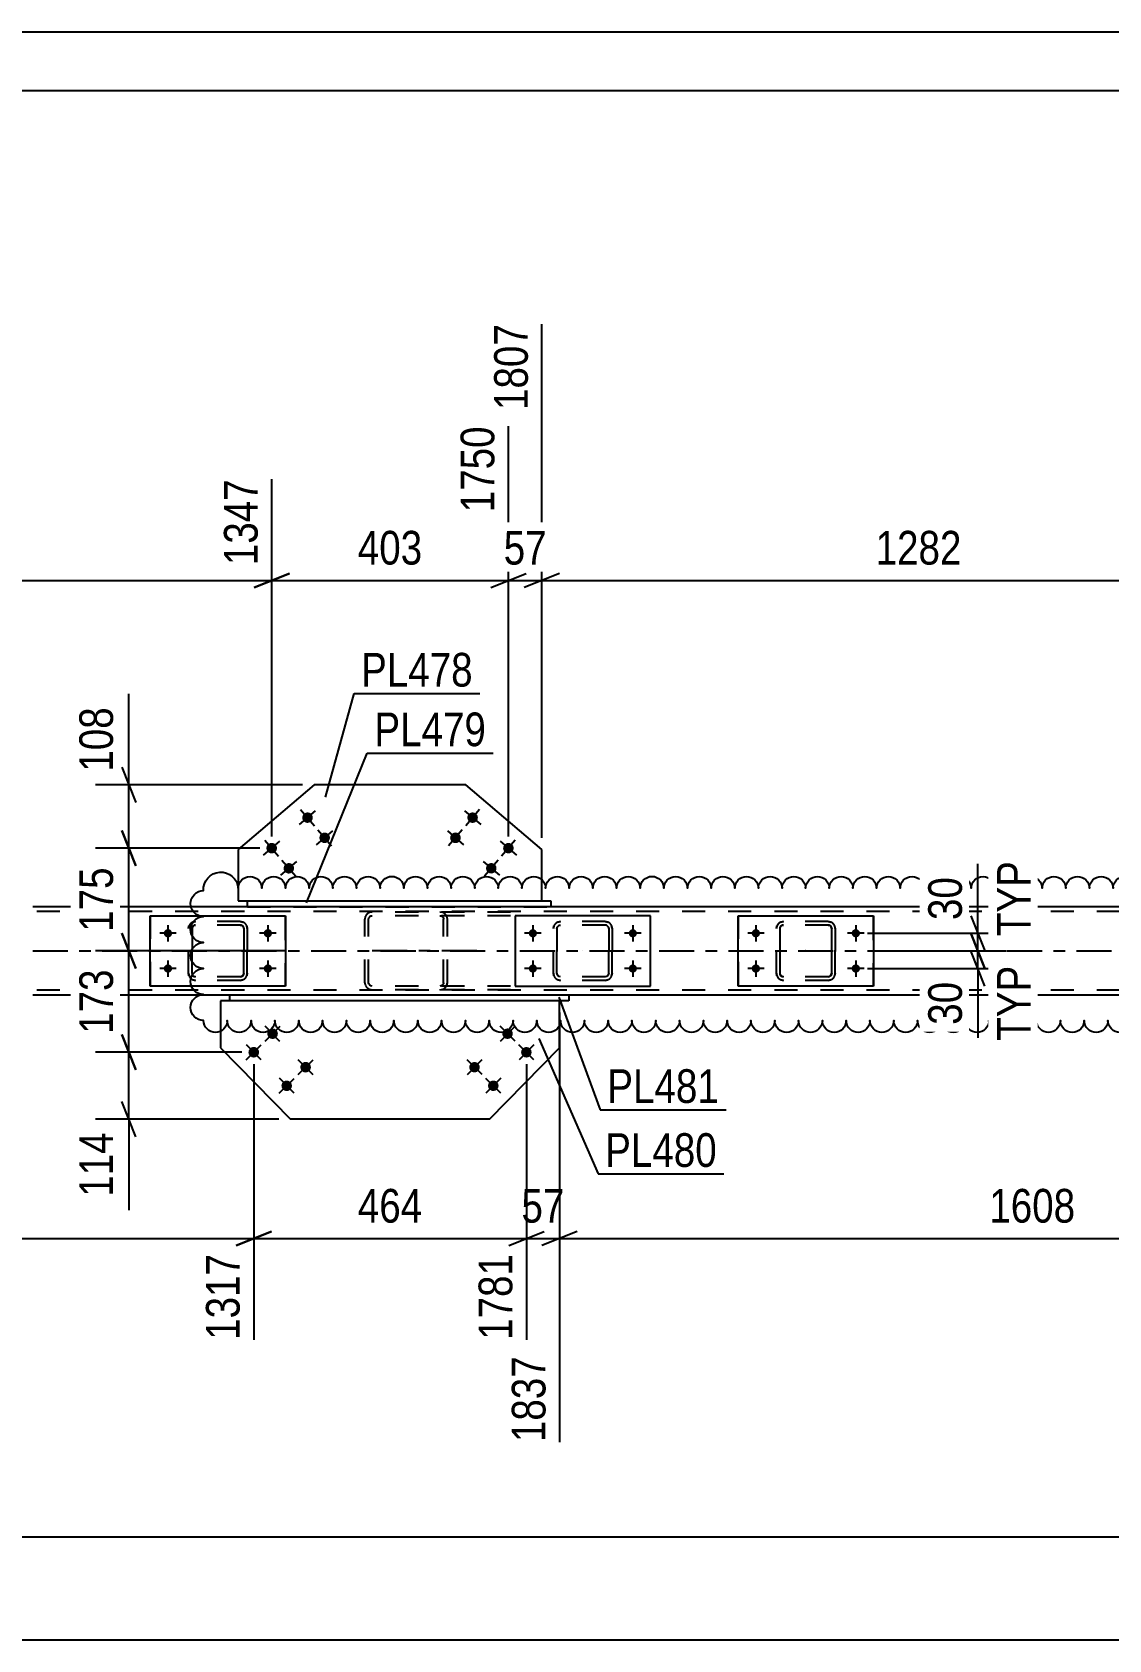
# Model space of a CAD drawing. Header units: millimetres. Extents: x 0 to 1189, y 0 to 841.
# Drawn here: x 150.6 to 242.1, y 704.2 to 841 of the extents above; entities that cross this region are included whole.
import ezdxf

# ---------------------------------------------------------------- set-up
doc = ezdxf.new("R2010")
doc.units = ezdxf.units.MM
doc.linetypes.add('DXK_LINE_DOT2', pattern=[3.9198, 1.9599, -1.9599])
doc.linetypes.add('DXK_LINE_DOT3', pattern=[5.9187, 2.979, -0.9799, 0.9799, -0.9799])
doc.styles.add('Arial Narrow', font='ARIALN.TTF', dxfattribs={"height": 0.2})

# ---------------------------------------------------------------- blocks, each defined once
blk = doc.blocks.new('Unknown-570385304-1115')
at = {"color": 5, "linetype": 'Continuous'}
for p, q in [((1189, 841), (0, 841)), ((1184, 836), (5, 836))]:
    blk.add_line(p, q, dxfattribs=at)
blk = doc.blocks.new('Part-570385304-5383 - 5376')
at = {"color": 2, "linetype": 'Continuous'}
for p, q in [((196.2, 759.09), (167.36, 759.09)), ((167.36, 759.09), (167.36, 758.59)), ((196.2, 759.09), (196.2, 758.59)), ((196.2, 758.59), (167.36, 758.59))]:
    blk.add_line(p, q, dxfattribs=at)
blk = doc.blocks.new('Bolt-570385304-5495 - 5376')
at = {"linetype": 'Continuous'}
for points in [[(193.15, 763.99, -1), (193.15, 764.69, -1)], [(201.65, 763.99, -1), (201.65, 764.69, -1)], [(193.15, 760.99, -1), (193.15, 761.69, -1)], [(201.65, 760.99, -1), (201.65, 761.69, -1)]]:
    blk.add_hatch(color=1, dxfattribs=at).paths.add_polyline_path(points)
at = {"color": 1, "linetype": 'Continuous'}
for p, q in [((193.15, 765.04), (193.15, 763.64)), ((201.65, 765.04), (201.65, 763.64)), ((193.85, 764.34), (192.45, 764.34)), ((202.35, 764.34), (200.95, 764.34)), ((193.15, 762.04), (193.15, 760.64)), ((201.65, 762.04), (201.65, 760.64)), ((193.85, 761.34), (192.45, 761.34)), ((202.35, 761.34), (200.95, 761.34))]:
    blk.add_line(p, q, dxfattribs=at)
blk = doc.blocks.new('Bolt-570385304-5766 - 5376')
at = {"linetype": 'Continuous'}
for points in [[(211.77, 764.34), (211.77, 764.42), (211.8, 764.49), (211.83, 764.55), (211.88, 764.6), (211.94, 764.65), (212.01, 764.68), (212.08, 764.69), (212.15, 764.69), (212.22, 764.68), (212.29, 764.65), (212.35, 764.6), (212.4, 764.55), (212.44, 764.49), (212.46, 764.42), (212.47, 764.34), (212.46, 764.27), (212.44, 764.2), (212.4, 764.14), (212.35, 764.08), (212.29, 764.04), (212.22, 764.01), (212.15, 763.99), (212.08, 763.99), (212.01, 764.01), (211.94, 764.04), (211.88, 764.08), (211.83, 764.14), (211.8, 764.2), (211.77, 764.27)], [(220.27, 764.34), (220.27, 764.42), (220.3, 764.49), (220.33, 764.55), (220.38, 764.6), (220.44, 764.65), (220.51, 764.68), (220.58, 764.69), (220.65, 764.69), (220.72, 764.68), (220.79, 764.65), (220.85, 764.6), (220.9, 764.55), (220.94, 764.49), (220.96, 764.42), (220.97, 764.34), (220.96, 764.27), (220.94, 764.2), (220.9, 764.14), (220.85, 764.08), (220.79, 764.04), (220.72, 764.01), (220.65, 763.99), (220.58, 763.99), (220.51, 764.01), (220.44, 764.04), (220.38, 764.08), (220.33, 764.14), (220.3, 764.2), (220.27, 764.27)], [(211.77, 761.34), (211.77, 761.42), (211.8, 761.49), (211.83, 761.55), (211.88, 761.6), (211.94, 761.65), (212.01, 761.68), (212.08, 761.69), (212.15, 761.69), (212.22, 761.68), (212.29, 761.65), (212.35, 761.6), (212.4, 761.55), (212.44, 761.49), (212.46, 761.42), (212.47, 761.34), (212.46, 761.27), (212.44, 761.2), (212.4, 761.14), (212.35, 761.08), (212.29, 761.04), (212.22, 761.01), (212.15, 760.99), (212.08, 760.99), (212.01, 761.01), (211.94, 761.04), (211.88, 761.08), (211.83, 761.14), (211.8, 761.2), (211.77, 761.27)], [(220.27, 761.34), (220.27, 761.42), (220.3, 761.49), (220.33, 761.55), (220.38, 761.6), (220.44, 761.65), (220.51, 761.68), (220.58, 761.69), (220.65, 761.69), (220.72, 761.68), (220.79, 761.65), (220.85, 761.6), (220.9, 761.55), (220.94, 761.49), (220.96, 761.42), (220.97, 761.34), (220.96, 761.27), (220.94, 761.2), (220.9, 761.14), (220.85, 761.08), (220.79, 761.04), (220.72, 761.01), (220.65, 760.99), (220.58, 760.99), (220.51, 761.01), (220.44, 761.04), (220.38, 761.08), (220.33, 761.14), (220.3, 761.2), (220.27, 761.27)]]:
    blk.add_hatch(color=1, dxfattribs=at).paths.add_polyline_path(points)
at = {"color": 1, "linetype": 'Continuous'}
for p, q in [((212.12, 765.04), (212.12, 763.64)), ((220.62, 765.04), (220.62, 763.64)), ((212.82, 764.34), (211.42, 764.34)), ((221.32, 764.34), (219.92, 764.34)), ((212.12, 762.04), (212.12, 760.64)), ((220.62, 762.04), (220.62, 760.64)), ((212.82, 761.34), (211.42, 761.34)), ((221.32, 761.34), (219.92, 761.34))]:
    blk.add_line(p, q, dxfattribs=at)
blk = doc.blocks.new('Part-570385304-5478 - 5376')
at = {"color": 2, "linetype": 'Continuous'}
for p, q in [((168.87, 766.59), (168.87, 767.09)), ((168.87, 767.09), (194.69, 767.09)), ((168.87, 766.59), (168.87, 766.59)), ((194.69, 766.59), (168.87, 766.59)), ((194.69, 767.09), (194.69, 766.59)), ((194.69, 766.59), (194.69, 766.59))]:
    blk.add_line(p, q, dxfattribs=at)
at = {"color": 7, "linetype": 'DXK_LINE_DOT2'}
for p, q in [((168.87, 767.09), (194.69, 767.09)), ((168.87, 766.59), (194.69, 766.59))]:
    blk.add_line(p, q, dxfattribs=at)
blk = doc.blocks.new('Part-570385304-5487 - 5376')
at = {"color": 7, "linetype": 'DXK_LINE_DOT2'}
for p, q in [((179.49, 766.14), (179.25, 766.1)), ((191.25, 766.14), (179.49, 766.14)), ((185.49, 766.1), (185.24, 766.14)), ((178.9, 765.77), (178.86, 765.54)), ((178.86, 760.14), (178.86, 765.54)), ((179.18, 765.54), (179.2, 765.66)), ((179.18, 760.14), (179.18, 765.54)), ((179.2, 765.66), (179.27, 765.76)), ((179.27, 765.76), (179.37, 765.82)), ((179.37, 765.82), (179.49, 765.84)), ((191.25, 765.84), (179.49, 765.84)), ((185.24, 765.84), (185.36, 765.82)), ((185.36, 765.82), (185.47, 765.76)), ((185.47, 765.76), (185.54, 765.66)), ((185.54, 765.66), (185.56, 765.54)), ((185.56, 760.14), (185.56, 765.54)), ((185.88, 765.54), (185.83, 765.77)), ((185.88, 760.14), (185.88, 765.54)), ((178.86, 760.14), (178.9, 759.92)), ((179.2, 760.03), (179.18, 760.14)), ((179.27, 759.93), (179.2, 760.03)), ((179.25, 759.59), (179.49, 759.54)), ((179.37, 759.87), (179.27, 759.93)), ((179.49, 759.84), (179.37, 759.87)), ((191.25, 759.84), (179.49, 759.84)), ((191.25, 759.54), (179.49, 759.54)), ((185.36, 759.87), (185.24, 759.84)), ((185.24, 759.54), (185.49, 759.59)), ((185.47, 759.93), (185.36, 759.87)), ((185.54, 760.03), (185.47, 759.93)), ((185.56, 760.14), (185.54, 760.03)), ((185.83, 759.92), (185.88, 760.14))]:
    blk.add_line(p, q, dxfattribs=at)
at = {"color": 7, "linetype": 'DXK_LINE_DOT3'}
blk.add_line((188.38, 762.84), (178.95, 762.84), dxfattribs=at)
at = {"color": 7, "linetype": 'DXK_LINE_DOT2'}
for centre, start, end in [((179.47, 765.52), 110.7583, 155.68), ((185.27, 765.52), 24.32, 69.2417), ((179.47, 760.17), 204.32, 249.2417), ((185.27, 760.17), 290.7583, 335.68)]:
    blk.add_arc(centre, 0.621, start, end, dxfattribs=at)
blk = doc.blocks.new('Part-570385304-5526 - 5376')
at = {"color": 2, "linetype": 'Continuous'}
for p, q in [((166.58, 758.59), (166.58, 754.59)), ((167.36, 758.59), (166.58, 758.59)), ((195.42, 754.59), (195.42, 758.59)), ((166.58, 754.59), (172.55, 748.54)), ((189.45, 748.54), (195.42, 754.59)), ((189.45, 748.54), (172.55, 748.54))]:
    blk.add_line(p, q, dxfattribs=at)
at = {"color": 7, "linetype": 'DXK_LINE_DOT2'}
blk.add_line((195.42, 758.59), (167.36, 758.59), dxfattribs=at)
blk = doc.blocks.new('Part-570385304-5531 - 5376')
at = {"color": 2, "linetype": 'Continuous'}
for p, q in [((174.56, 776.97), (168.09, 771.46)), ((187.45, 776.97), (174.56, 776.97)), ((193.92, 771.46), (187.45, 776.97)), ((168.09, 771.46), (168.09, 767.09)), ((193.92, 767.09), (193.92, 771.46)), ((168.09, 767.09), (168.87, 767.09))]:
    blk.add_line(p, q, dxfattribs=at)
at = {"color": 7, "linetype": 'DXK_LINE_DOT2'}
blk.add_line((168.87, 767.09), (193.92, 767.09), dxfattribs=at)
blk = doc.blocks.new('Bolt-570385304-5745 - 5376')
at = {"linetype": 'Continuous'}
for points in [[(190.68, 755.48, -1), (191.31, 756.12, -1)], [(192.28, 753.9, -1), (192.91, 754.54, -1)], [(187.87, 752.63, -1), (188.5, 753.27, -1)], [(189.47, 751.05, -1), (190.1, 751.69, -1)]]:
    blk.add_hatch(color=1, dxfattribs=at).paths.add_polyline_path(points)
at = {"color": 1, "linetype": 'Continuous'}
for p, q in [((191.63, 756.44), (190.36, 755.15)), ((191.64, 755.16), (190.36, 756.43)), ((188.82, 753.59), (187.55, 752.31)), ((188.83, 752.32), (187.55, 753.58)), ((193.24, 753.58), (191.96, 754.85)), ((193.23, 754.86), (191.97, 753.57)), ((190.43, 750.74), (189.15, 752)), ((190.42, 752.01), (189.16, 750.73))]:
    blk.add_line(p, q, dxfattribs=at)
blk = doc.blocks.new('Part-570385304-5676 - 5376')
at = {"color": 2, "linetype": 'Continuous'}
for p, q in [((168.87, 766.59), (150.61, 766.59)), ((258, 766.59), (194.69, 766.59)), ((167.36, 759.09), (150.61, 759.09)), ((273.78, 759.09), (196.2, 759.09))]:
    blk.add_line(p, q, dxfattribs=at)
at = {"color": 7, "linetype": 'DXK_LINE_DOT2'}
for p, q in [((976.09, 766.19), (150.61, 766.19)), ((194.69, 766.59), (168.87, 766.59)), ((976.09, 759.49), (150.61, 759.49)), ((196.2, 759.09), (167.36, 759.09))]:
    blk.add_line(p, q, dxfattribs=at)
at = {"color": 7, "linetype": 'DXK_LINE_DOT3'}
blk.add_line((150.61, 762.84), (976.09, 762.84), dxfattribs=at)
blk = doc.blocks.new('Part-570385304-5697 - 5376')
at = {"color": 2, "linetype": 'Continuous'}
for p, q in [((160.61, 759.84), (160.61, 765.84)), ((160.61, 765.84), (160.61, 765.84)), ((160.61, 765.84), (172.11, 765.84)), ((172.11, 765.84), (172.11, 759.84)), ((160.61, 759.84), (160.61, 759.84)), ((172.11, 759.84), (160.61, 759.84))]:
    blk.add_line(p, q, dxfattribs=at)
at = {"color": 7, "linetype": 'DXK_LINE_DOT2'}
for p, q in [((160.61, 765.84), (160.61, 759.84)), ((160.61, 765.84), (160.61, 765.84)), ((172.11, 759.84), (172.11, 765.84)), ((160.61, 759.84), (160.61, 759.84))]:
    blk.add_line(p, q, dxfattribs=at)
blk = doc.blocks.new('Bolt-570385304-5735 - 5376')
at = {"linetype": 'Continuous'}
for points in [[(174.33, 774.47, -1), (173.64, 773.89, -1)], [(175.78, 772.76, -1), (175.1, 772.17, -1)], [(171.28, 771.88, -1), (170.59, 771.29, -1)], [(172.74, 770.16, -1), (172.05, 769.58, -1)]]:
    blk.add_hatch(color=1, dxfattribs=at).paths.add_polyline_path(points)
at = {"color": 1, "linetype": 'Continuous'}
for p, q in [((173.3, 773.59), (174.67, 774.76)), ((173.4, 774.86), (174.57, 773.49)), ((174.76, 771.88), (176.13, 773.05)), ((174.86, 773.15), (176.02, 771.78)), ((170.25, 771), (171.62, 772.17)), ((170.35, 772.27), (171.52, 770.9)), ((171.71, 769.29), (173.08, 770.45)), ((171.81, 770.56), (172.98, 769.19))]:
    blk.add_line(p, q, dxfattribs=at)
blk = doc.blocks.new('Bolt-570385304-5743 - 5376')
at = {"linetype": 'Continuous'}
for points in [[(170.69, 756.12, -1), (171.33, 755.48, -1)], [(169.09, 754.54, -1), (169.73, 753.9, -1)], [(173.5, 753.27, -1), (174.14, 752.63, -1)], [(171.9, 751.69, -1), (172.53, 751.05, -1)]]:
    blk.add_hatch(color=1, dxfattribs=at).paths.add_polyline_path(points)
at = {"color": 1, "linetype": 'Continuous'}
for p, q in [((170.37, 755.16), (171.65, 756.43)), ((171.64, 755.15), (170.38, 756.44)), ((168.77, 753.58), (170.05, 754.85)), ((170.04, 753.57), (168.78, 754.86)), ((173.18, 752.32), (174.46, 753.58)), ((174.45, 752.31), (173.19, 753.59)), ((171.58, 750.74), (172.86, 752)), ((172.85, 750.73), (171.59, 752.01))]:
    blk.add_line(p, q, dxfattribs=at)
blk = doc.blocks.new('Bolt-570385304-5746 - 5376')
at = {"linetype": 'Continuous'}
for points in [[(188.37, 773.89, -1), (187.68, 774.47, -1)], [(186.91, 772.17, -1), (186.22, 772.76, -1)], [(191.41, 771.29, -1), (190.73, 771.88, -1)], [(189.95, 769.58, -1), (189.27, 770.16, -1)]]:
    blk.add_hatch(color=1, dxfattribs=at).paths.add_polyline_path(points)
at = {"color": 1, "linetype": 'Continuous'}
for p, q in [((187.34, 774.76), (188.71, 773.59)), ((188.61, 774.86), (187.44, 773.49)), ((185.88, 773.05), (187.25, 771.88)), ((187.15, 773.15), (185.98, 771.78)), ((190.38, 772.17), (191.76, 771)), ((191.65, 772.27), (190.49, 770.9)), ((188.93, 770.45), (190.3, 769.29)), ((190.19, 770.56), (189.03, 769.19))]:
    blk.add_line(p, q, dxfattribs=at)
blk = doc.blocks.new('Bolt-570385304-5765 - 5376')
at = {"linetype": 'Continuous'}
for points in [[(161.76, 764.34), (161.77, 764.42), (161.79, 764.49), (161.83, 764.55), (161.88, 764.6), (161.94, 764.65), (162.01, 764.68), (162.08, 764.69), (162.15, 764.69), (162.22, 764.68), (162.29, 764.65), (162.35, 764.6), (162.4, 764.55), (162.43, 764.49), (162.46, 764.42), (162.46, 764.34), (162.46, 764.27), (162.43, 764.2), (162.4, 764.14), (162.35, 764.08), (162.29, 764.04), (162.22, 764.01), (162.15, 763.99), (162.08, 763.99), (162.01, 764.01), (161.94, 764.04), (161.88, 764.08), (161.83, 764.14), (161.79, 764.2), (161.77, 764.27)], [(170.26, 764.34), (170.27, 764.42), (170.29, 764.49), (170.33, 764.55), (170.38, 764.6), (170.44, 764.65), (170.51, 764.68), (170.58, 764.69), (170.65, 764.69), (170.72, 764.68), (170.79, 764.65), (170.85, 764.6), (170.9, 764.55), (170.93, 764.49), (170.96, 764.42), (170.96, 764.34), (170.96, 764.27), (170.93, 764.2), (170.9, 764.14), (170.85, 764.08), (170.79, 764.04), (170.72, 764.01), (170.65, 763.99), (170.58, 763.99), (170.51, 764.01), (170.44, 764.04), (170.38, 764.08), (170.33, 764.14), (170.29, 764.2), (170.27, 764.27)], [(161.76, 761.34), (161.77, 761.42), (161.79, 761.49), (161.83, 761.55), (161.88, 761.6), (161.94, 761.65), (162.01, 761.68), (162.08, 761.69), (162.15, 761.69), (162.22, 761.68), (162.29, 761.65), (162.35, 761.6), (162.4, 761.55), (162.43, 761.49), (162.46, 761.42), (162.46, 761.34), (162.46, 761.27), (162.43, 761.2), (162.4, 761.14), (162.35, 761.08), (162.29, 761.04), (162.22, 761.01), (162.15, 760.99), (162.08, 760.99), (162.01, 761.01), (161.94, 761.04), (161.88, 761.08), (161.83, 761.14), (161.79, 761.2), (161.77, 761.27)], [(170.26, 761.34), (170.27, 761.42), (170.29, 761.49), (170.33, 761.55), (170.38, 761.6), (170.44, 761.65), (170.51, 761.68), (170.58, 761.69), (170.65, 761.69), (170.72, 761.68), (170.79, 761.65), (170.85, 761.6), (170.9, 761.55), (170.93, 761.49), (170.96, 761.42), (170.96, 761.34), (170.96, 761.27), (170.93, 761.2), (170.9, 761.14), (170.85, 761.08), (170.79, 761.04), (170.72, 761.01), (170.65, 760.99), (170.58, 760.99), (170.51, 761.01), (170.44, 761.04), (170.38, 761.08), (170.33, 761.14), (170.29, 761.2), (170.27, 761.27)]]:
    blk.add_hatch(color=1, dxfattribs=at).paths.add_polyline_path(points)
at = {"color": 1, "linetype": 'Continuous'}
for p, q in [((162.11, 765.04), (162.11, 763.64)), ((170.61, 765.04), (170.61, 763.64)), ((162.81, 764.34), (161.41, 764.34)), ((171.31, 764.34), (169.91, 764.34)), ((162.11, 762.04), (162.11, 760.64)), ((170.61, 762.04), (170.61, 760.64)), ((162.81, 761.34), (161.41, 761.34)), ((171.31, 761.34), (169.91, 761.34))]:
    blk.add_line(p, q, dxfattribs=at)
blk = doc.blocks.new('Part-570385304-5881 - 5376')
at = {"color": 2, "linetype": 'Continuous'}
for p, q in [((210.62, 759.84), (210.62, 765.84)), ((210.62, 765.84), (210.62, 765.84)), ((210.62, 765.84), (222.12, 765.84)), ((222.12, 765.84), (222.12, 759.84)), ((210.62, 759.84), (210.62, 759.84)), ((222.12, 759.84), (210.62, 759.84))]:
    blk.add_line(p, q, dxfattribs=at)
at = {"color": 7, "linetype": 'DXK_LINE_DOT2'}
for p, q in [((210.62, 765.84), (210.62, 759.84)), ((210.62, 765.84), (210.62, 765.84)), ((222.12, 759.84), (222.12, 765.84)), ((210.62, 759.84), (210.62, 759.84))]:
    blk.add_line(p, q, dxfattribs=at)
blk = doc.blocks.new('Part-570385304-5882 - 5376')
at = {"color": 7, "linetype": 'DXK_LINE_DOT2'}
for p, q in [((213.86, 764.74), (213.9, 764.97)), ((213.86, 764.74), (213.87, 764.74)), ((213.86, 760.94), (213.86, 764.74)), ((213.91, 764.97), (213.87, 764.74)), ((213.87, 760.94), (213.87, 764.74)), ((214.18, 764.86), (214.16, 764.74)), ((214.17, 764.74), (214.16, 764.74)), ((214.16, 764.74), (214.16, 760.94)), ((214.17, 764.74), (214.19, 764.86)), ((214.17, 760.94), (214.17, 764.74)), ((214.24, 764.96), (214.18, 764.86)), ((214.19, 764.86), (214.25, 764.96)), ((214.23, 765.3), (214.46, 765.34)), ((214.23, 765.3), (214.24, 765.3)), ((214.47, 765.34), (214.24, 765.3)), ((214.34, 765.02), (214.24, 764.96)), ((214.25, 764.96), (214.35, 765.02)), ((214.46, 765.04), (214.34, 765.02)), ((214.35, 765.02), (214.47, 765.04)), ((218.27, 765.34), (214.46, 765.34)), ((218.27, 765.04), (214.46, 765.04)), ((218.26, 765.34), (218.49, 765.3)), ((218.37, 765.02), (218.26, 765.04)), ((218.49, 765.3), (218.27, 765.34)), ((218.27, 765.04), (218.38, 765.02)), ((218.37, 765.02), (218.38, 765.02)), ((218.47, 764.96), (218.37, 765.02)), ((218.38, 765.02), (218.48, 764.96)), ((218.53, 764.86), (218.47, 764.96)), ((218.48, 764.96), (218.54, 764.86)), ((218.56, 764.74), (218.53, 764.86)), ((218.54, 764.86), (218.57, 764.74)), ((218.57, 764.74), (218.56, 764.74)), ((218.56, 764.74), (218.56, 760.94)), ((218.57, 760.94), (218.57, 764.74)), ((218.81, 764.97), (218.86, 764.74)), ((218.87, 764.74), (218.82, 764.97)), ((218.87, 764.74), (218.86, 764.74)), ((218.86, 764.74), (218.86, 760.94)), ((218.87, 760.94), (218.87, 764.74)), ((213.87, 760.94), (213.86, 760.94)), ((213.9, 760.71), (213.86, 760.94)), ((213.87, 760.94), (213.91, 760.71)), ((214.16, 760.94), (214.17, 760.94)), ((214.16, 760.94), (214.18, 760.83)), ((214.19, 760.83), (214.17, 760.94)), ((214.18, 760.83), (214.24, 760.73)), ((214.25, 760.73), (214.19, 760.83)), ((214.24, 760.73), (214.34, 760.67)), ((214.35, 760.67), (214.25, 760.73)), ((214.34, 760.67), (214.46, 760.64)), ((214.47, 760.64), (214.35, 760.67)), ((218.27, 760.64), (214.46, 760.64)), ((218.26, 760.64), (218.37, 760.67)), ((218.38, 760.67), (218.27, 760.64)), ((218.37, 760.67), (218.47, 760.73)), ((218.37, 760.67), (218.38, 760.67)), ((218.48, 760.73), (218.38, 760.67)), ((218.47, 760.73), (218.53, 760.83)), ((218.54, 760.83), (218.48, 760.73)), ((218.53, 760.83), (218.56, 760.94)), ((218.57, 760.94), (218.54, 760.83)), ((218.56, 760.94), (218.57, 760.94)), ((218.86, 760.94), (218.81, 760.71)), ((218.82, 760.71), (218.87, 760.94)), ((218.86, 760.94), (218.87, 760.94)), ((214.23, 760.39), (214.24, 760.39)), ((214.46, 760.34), (214.23, 760.39)), ((214.24, 760.39), (214.47, 760.34)), ((218.27, 760.34), (214.46, 760.34)), ((218.49, 760.39), (218.26, 760.34)), ((218.27, 760.34), (218.49, 760.39))]:
    blk.add_line(p, q, dxfattribs=at)
at = {"color": 7, "linetype": 'DXK_LINE_DOT3'}
blk.add_line((216.37, 762.84), (216.35, 762.84), dxfattribs=at)
at = {"color": 7, "linetype": 'DXK_LINE_DOT2'}
for centre, start, end in [((214.46, 764.74), 112.5, 157.5), ((214.47, 764.74), 112.5, 157.5), ((218.26, 764.74), 22.5, 67.5), ((218.27, 764.74), 22.5, 67.5), ((214.46, 760.94), 202.5, 247.5), ((214.47, 760.94), 202.5, 247.5), ((218.26, 760.94), 292.5, 337.5), ((218.27, 760.94), 292.5, 337.5)]:
    blk.add_arc(centre, 0.6, start, end, dxfattribs=at)
blk = doc.blocks.new('Part-570385304-5883 - 5376')
at = {"color": 7, "linetype": 'DXK_LINE_DOT2'}
for p, q in [((163.86, 764.74), (163.9, 764.97)), ((163.91, 764.97), (163.86, 764.74)), ((163.86, 760.94), (163.86, 764.74)), ((163.86, 764.74), (163.86, 764.74)), ((163.86, 760.94), (163.86, 764.74)), ((164.16, 764.74), (164.19, 764.86)), ((164.18, 764.86), (164.16, 764.74)), ((164.16, 760.94), (164.16, 764.74)), ((164.16, 764.74), (164.16, 764.74)), ((164.16, 764.74), (164.16, 760.94)), ((164.24, 764.96), (164.18, 764.86)), ((164.19, 764.86), (164.25, 764.96)), ((164.23, 765.3), (164.46, 765.34)), ((164.46, 765.34), (164.23, 765.3)), ((164.23, 765.3), (164.23, 765.3)), ((164.34, 765.02), (164.24, 764.96)), ((164.25, 764.96), (164.35, 765.02)), ((164.46, 765.04), (164.34, 765.02)), ((164.35, 765.02), (164.46, 765.04)), ((168.26, 765.34), (164.46, 765.34)), ((168.26, 765.04), (164.46, 765.04)), ((168.26, 765.34), (168.49, 765.3)), ((168.49, 765.3), (168.26, 765.34)), ((168.26, 765.04), (168.38, 765.02)), ((168.37, 765.02), (168.26, 765.04)), ((168.37, 765.02), (168.38, 765.02)), ((168.47, 764.96), (168.37, 765.02)), ((168.38, 765.02), (168.48, 764.96)), ((168.53, 764.86), (168.47, 764.96)), ((168.48, 764.96), (168.54, 764.86)), ((168.56, 764.74), (168.53, 764.86)), ((168.54, 764.86), (168.56, 764.74)), ((168.56, 760.94), (168.56, 764.74)), ((168.56, 764.74), (168.56, 764.74)), ((168.56, 764.74), (168.56, 760.94)), ((168.81, 764.97), (168.86, 764.74)), ((168.86, 764.74), (168.82, 764.97)), ((168.86, 760.94), (168.86, 764.74)), ((168.86, 764.74), (168.86, 764.74)), ((168.86, 764.74), (168.86, 760.94)), ((163.86, 760.94), (163.86, 760.94)), ((163.9, 760.71), (163.86, 760.94)), ((163.86, 760.94), (163.91, 760.71)), ((164.16, 760.94), (164.16, 760.94)), ((164.19, 760.83), (164.16, 760.94)), ((164.16, 760.94), (164.18, 760.83)), ((164.18, 760.83), (164.24, 760.73)), ((164.25, 760.73), (164.19, 760.83)), ((164.24, 760.73), (164.34, 760.67)), ((164.35, 760.67), (164.25, 760.73)), ((164.34, 760.67), (164.46, 760.64)), ((164.46, 760.64), (164.35, 760.67)), ((168.26, 760.64), (164.46, 760.64)), ((168.38, 760.67), (168.26, 760.64)), ((168.26, 760.64), (168.37, 760.67)), ((168.37, 760.67), (168.47, 760.73)), ((168.37, 760.67), (168.38, 760.67)), ((168.48, 760.73), (168.38, 760.67)), ((168.47, 760.73), (168.53, 760.83)), ((168.54, 760.83), (168.48, 760.73)), ((168.53, 760.83), (168.56, 760.94)), ((168.56, 760.94), (168.54, 760.83)), ((168.56, 760.94), (168.56, 760.94)), ((168.86, 760.94), (168.81, 760.71)), ((168.82, 760.71), (168.86, 760.94)), ((168.86, 760.94), (168.86, 760.94)), ((164.23, 760.39), (164.23, 760.39)), ((164.46, 760.34), (164.23, 760.39)), ((164.23, 760.39), (164.46, 760.34)), ((168.26, 760.34), (164.46, 760.34)), ((168.49, 760.39), (168.26, 760.34)), ((168.26, 760.34), (168.49, 760.39))]:
    blk.add_line(p, q, dxfattribs=at)
at = {"color": 7, "linetype": 'DXK_LINE_DOT3'}
blk.add_line((166.37, 762.84), (166.35, 762.84), dxfattribs=at)
at = {"color": 7, "linetype": 'DXK_LINE_DOT2'}
for centre, start, end in [((164.46, 764.74), 112.5, 157.5), ((164.46, 764.74), 112.5, 157.5), ((168.26, 764.74), 22.5, 67.5), ((168.26, 764.74), 22.5, 67.5), ((164.46, 760.94), 202.5, 247.5), ((164.46, 760.94), 202.5, 247.5), ((168.26, 760.94), 292.5, 337.5), ((168.26, 760.94), 292.5, 337.5)]:
    blk.add_arc(centre, 0.6, start, end, dxfattribs=at)
blk = doc.blocks.new('Part-570385304-5912 - 5376')
at = {"color": 2, "linetype": 'Continuous'}
for p, q in [((203.15, 765.84), (191.65, 765.84)), ((191.65, 765.84), (191.65, 759.84)), ((203.15, 759.84), (203.15, 765.84)), ((191.65, 759.84), (203.15, 759.84))]:
    blk.add_line(p, q, dxfattribs=at)
blk = doc.blocks.new('Part-570385304-5913 - 5376')
at = {"color": 7, "linetype": 'DXK_LINE_DOT2'}
for p, q in [((194.9, 764.74), (194.94, 764.97)), ((194.94, 764.97), (194.9, 764.74)), ((194.9, 760.94), (194.9, 764.74)), ((194.9, 764.74), (194.9, 764.74)), ((194.9, 760.94), (194.9, 764.74)), ((195.2, 764.74), (195.22, 764.86)), ((195.22, 764.86), (195.2, 764.74)), ((195.2, 760.94), (195.2, 764.74)), ((195.2, 764.74), (195.2, 764.74)), ((195.2, 764.74), (195.2, 760.94)), ((195.22, 764.86), (195.29, 764.96)), ((195.29, 764.96), (195.22, 764.86)), ((195.27, 765.3), (195.5, 765.34)), ((195.5, 765.34), (195.27, 765.3)), ((195.29, 764.96), (195.38, 765.02)), ((195.38, 765.02), (195.29, 764.96)), ((195.38, 765.02), (195.5, 765.04)), ((199.3, 765.34), (195.5, 765.34)), ((199.3, 765.04), (195.5, 765.04)), ((199.3, 765.34), (199.53, 765.3)), ((199.53, 765.3), (199.3, 765.34)), ((199.41, 765.02), (199.3, 765.04)), ((199.41, 765.02), (199.51, 764.96)), ((199.51, 764.96), (199.41, 765.02)), ((199.51, 764.96), (199.58, 764.86)), ((199.58, 764.86), (199.51, 764.96)), ((199.58, 764.86), (199.6, 764.74)), ((199.6, 764.74), (199.58, 764.86)), ((199.6, 760.94), (199.6, 764.74)), ((199.6, 764.74), (199.6, 764.74)), ((199.6, 764.74), (199.6, 760.94)), ((199.85, 764.97), (199.9, 764.74)), ((199.9, 764.74), (199.85, 764.97)), ((199.9, 760.94), (199.9, 764.74)), ((199.9, 764.74), (199.9, 764.74)), ((199.9, 764.74), (199.9, 760.94)), ((194.9, 760.94), (194.9, 760.94)), ((194.94, 760.71), (194.9, 760.94)), ((194.9, 760.94), (194.94, 760.71)), ((195.2, 760.94), (195.2, 760.94)), ((195.22, 760.83), (195.2, 760.94)), ((195.2, 760.94), (195.22, 760.83)), ((195.29, 760.73), (195.22, 760.83)), ((195.22, 760.83), (195.29, 760.73)), ((195.38, 760.67), (195.29, 760.73)), ((195.29, 760.73), (195.38, 760.67)), ((195.5, 760.64), (195.38, 760.67)), ((199.3, 760.64), (195.5, 760.64)), ((199.41, 760.67), (199.3, 760.64)), ((199.51, 760.73), (199.41, 760.67)), ((199.41, 760.67), (199.51, 760.73)), ((199.58, 760.83), (199.51, 760.73)), ((199.51, 760.73), (199.58, 760.83)), ((199.6, 760.94), (199.58, 760.83)), ((199.58, 760.83), (199.6, 760.94)), ((199.6, 760.94), (199.6, 760.94)), ((199.9, 760.94), (199.85, 760.71)), ((199.85, 760.71), (199.9, 760.94)), ((199.9, 760.94), (199.9, 760.94)), ((195.5, 760.34), (195.27, 760.39)), ((195.27, 760.39), (195.5, 760.34)), ((199.3, 760.34), (195.5, 760.34)), ((199.53, 760.39), (199.3, 760.34)), ((199.3, 760.34), (199.53, 760.39))]:
    blk.add_line(p, q, dxfattribs=at)
at = {"color": 7, "linetype": 'DXK_LINE_DOT3'}
blk.add_line((197.4, 762.84), (197.4, 762.84), dxfattribs=at)
at = {"color": 7, "linetype": 'DXK_LINE_DOT2'}
for centre, start, end in [((195.5, 764.74), 112.5, 157.5), ((195.5, 764.74), 112.5, 157.5), ((199.3, 764.74), 22.5, 67.5), ((199.3, 764.74), 22.5, 67.5), ((195.5, 760.94), 202.5, 247.5), ((195.5, 760.94), 202.5, 247.5), ((199.3, 760.94), 292.5, 337.5), ((199.3, 760.94), 292.5, 337.5)]:
    blk.add_arc(centre, 0.6, start, end, dxfattribs=at)
blk = doc.blocks.new('Cloud-570385304-45822 - 5376')
at = {"color": 96, "linetype": 'Continuous'}
blk.add_lwpolyline([(168.09, 768.17, -1), (170.1, 768.17, -1), (172.11, 768.17, -1), (174.12, 768.17, -1), (176.13, 768.17, -1), (178.14, 768.17, -1), (180.15, 768.17, -1), (182.17, 768.17, -1), (184.18, 768.17, -1), (186.19, 768.17, -1), (188.2, 768.17, -1), (190.21, 768.17, -1), (192.22, 768.17, -1), (194.23, 768.17, -1), (196.24, 768.17, -1), (198.25, 768.17, -1), (200.26, 768.17, -1), (202.27, 768.17, -1), (204.29, 768.17, -1), (206.3, 768.17, -1), (208.31, 768.17, -1), (210.32, 768.17, -1), (212.33, 768.17, -1), (214.34, 768.17, -1), (216.35, 768.17, -1), (218.36, 768.17, -1), (220.37, 768.17, -1), (222.38, 768.17, -1), (224.39, 768.17, -1), (226.4, 768.17, -1), (228.42, 768.17, -1), (230.43, 768.17, -1), (232.44, 768.17, -1), (234.45, 768.17, -1), (236.46, 768.17, -1), (238.47, 768.17, -1), (240.48, 768.17, -1), (242.49, 768.17, -1), (244.5, 768.17, -1), (246.51, 768.17, -1), (248.52, 768.17, -1), (250.54, 768.17, -1), (252.55, 768.17, -1), (254.56, 768.17, -1), (256.57, 768.17, -1), (258.58, 768.17, -1), (260.59, 768.17, -1), (262.6, 768.17, -1), (264.61, 768.17, -1), (266.62, 768.17, -1), (268.63, 768.17, -1), (270.64, 768.17, -1), (272.65, 768.17, -1), (274.67, 768.17, -1), (276.68, 768.17, -1), (278.69, 768.17, -1), (280.7, 768.17, -1), (282.71, 768.17, -1), (284.72, 768.17, -1), (286.73, 768.17, -1), (288.74, 768.17, -1), (290.75, 768.17, -1), (292.76, 768.17, -1), (294.77, 768.17, -1), (296.79, 768.17, -1), (298.8, 768.17, -1), (300.81, 768.17, -1), (302.82, 768.17, -1), (304.83, 768.17, -1), (306.84, 768.17, -1), (306.84, 765.92, -1), (306.84, 763.67, -1), (306.84, 761.42, -1), (306.84, 759.17, -1), (306.84, 756.92, -1), (304.82, 756.92, -1), (302.79, 756.92, -1), (300.77, 756.92, -1), (298.74, 756.92, -1), (296.72, 756.92, -1), (294.69, 756.92, -1), (292.67, 756.92, -1), (290.65, 756.92, -1), (288.62, 756.92, -1), (286.6, 756.92, -1), (284.57, 756.92, -1), (282.55, 756.92, -1), (280.52, 756.92, -1), (278.5, 756.92, -1), (276.48, 756.92, -1), (274.45, 756.92, -1), (272.43, 756.92, -1), (270.4, 756.92, -1), (268.38, 756.92, -1), (266.35, 756.92, -1), (264.33, 756.92, -1), (262.31, 756.92, -1), (260.28, 756.92, -1), (258.26, 756.92, -1), (256.23, 756.92, -1), (254.21, 756.92, -1), (252.18, 756.92, -1), (250.16, 756.92, -1), (248.14, 756.92, -1), (246.11, 756.92, -1), (244.09, 756.92, -1), (242.06, 756.92, -1), (240.04, 756.92, -1), (238.01, 756.92, -1), (235.99, 756.92, -1), (233.97, 756.92, -1), (231.94, 756.92, -1), (229.92, 756.92, -1), (227.89, 756.92, -1), (225.87, 756.92, -1), (223.84, 756.92, -1), (221.82, 756.92, -1), (219.8, 756.92, -1), (217.77, 756.92, -1), (215.75, 756.92, -1), (213.72, 756.92, -1), (211.7, 756.92, -1), (209.67, 756.92, -1), (207.65, 756.92, -1), (205.63, 756.92, -1), (203.6, 756.92, -1), (201.58, 756.92, -1), (199.55, 756.92, -1), (197.53, 756.92, -1), (195.5, 756.92, -1), (193.48, 756.92, -1), (191.46, 756.92, -1), (189.43, 756.92, -1), (187.41, 756.92, -1), (185.38, 756.92, -1), (183.36, 756.92, -1), (181.33, 756.92, -1), (179.31, 756.92, -1), (177.29, 756.92, -1), (175.26, 756.92, -1), (173.24, 756.92, -1), (171.21, 756.92, -1), (169.19, 756.92, -1), (167.16, 756.92, -1), (165.14, 756.92, -1), (165.14, 759.13, -1), (165.14, 761.34, -1), (165.14, 763.55, -1), (165.14, 765.76, -1), (165.14, 767.97, -1), (168.09, 768.17)], format="xyb", close=True, dxfattribs=at)
blk = doc.blocks.new('StraightDimension-570385304-45422 - 5376')
at = {"color": 7, "linetype": 'Continuous'}
for p, q in [((230.99, 764.34), (230.99, 770.25)), ((230.99, 764.34), (230.99, 770.25)), ((230.39, 765.84), (231.59, 762.84)), ((221.61, 764.34), (233.39, 764.34)), ((231.59, 761.34), (230.39, 764.34)), ((230.99, 762.84), (230.99, 764.34)), ((221.62, 762.84), (233.39, 762.84))]:
    blk.add_line(p, q, dxfattribs=at)
at = {"color": 0, "linetype": 'Continuous'}
blk.add_wipeout([(236.09, 771.09), (231.89, 771.09), (231.89, 763.5), (236.09, 763.5)], dxfattribs=at)
at = {"color": 0}
blk.add_wipeout([(230.24, 769.72), (226.04, 769.72), (226.04, 764.87), (230.24, 764.87)], dxfattribs=at)
at = {"color": 3, "linetype": 'Continuous', "style": 'Arial Narrow'}
blk.add_text('TYP', height=2.863, rotation=90.0002, dxfattribs=at).set_placement((235.49, 764.1))
at = {"color": 3, "style": 'Arial Narrow'}
blk.add_text('30', height=2.863, rotation=90.0002, dxfattribs=at).set_placement((229.64, 765.47))
blk = doc.blocks.new('StraightDimension-570385304-23112 - 5376')
at = {"color": 7, "linetype": 'Continuous'}
for p, q in [((158.19, 773.08), (159.39, 770.08)), ((169.94, 771.58), (155.94, 771.58)), ((158.79, 762.84), (158.79, 771.58)), ((159.39, 761.34), (158.19, 764.34)), ((172.05, 762.84), (155.94, 762.84))]:
    blk.add_line(p, q, dxfattribs=at)
at = {"color": 0}
blk.add_wipeout([(158.04, 770.56), (153.84, 770.56), (153.84, 763.87), (158.04, 763.87)], dxfattribs=at)
at = {"color": 3, "style": 'Arial Narrow'}
blk.add_text('175', height=2.863, rotation=90.0002, dxfattribs=at).set_placement((157.44, 764.47))
blk = doc.blocks.new('StraightDimension-570385304-24552 - 5376')
at = {"color": 7, "linetype": 'Continuous'}
for p, q in [((191.07, 772.58), (191.07, 807.47)), ((170.94, 772.58), (170.94, 802.97)), ((172.44, 794.96), (169.44, 793.76)), ((189.57, 793.76), (192.57, 794.96)), ((170.94, 794.36), (191.07, 794.36))]:
    blk.add_line(p, q, dxfattribs=at)
at = {"color": 0}
blk.add_wipeout([(184.35, 795.11), (184.35, 799.31), (177.66, 799.31), (177.66, 795.11)], dxfattribs=at)
at = {"color": 3, "style": 'Arial Narrow'}
blk.add_text('403', height=2.863, dxfattribs=at).set_placement((178.26, 795.71))
at = {"color": 0, "linetype": 'Continuous'}
blk.add_wipeout([(190.47, 808.07), (186.27, 808.07), (186.27, 799.56), (190.47, 799.56)], dxfattribs=at)
at = {"color": 3, "linetype": 'Continuous', "style": 'Arial Narrow'}
blk.add_text('1750', height=2.863, rotation=90.0002, dxfattribs=at).set_placement((189.87, 800.16))
blk = doc.blocks.new('StraightDimension-570385304-45423 - 5376')
at = {"color": 7, "linetype": 'Continuous'}
for p, q in [((230.39, 764.34), (231.59, 761.34)), ((221.62, 762.84), (233.39, 762.84)), ((231.59, 759.84), (230.39, 762.84)), ((230.99, 761.34), (230.99, 762.84)), ((221.62, 761.34), (233.39, 761.34)), ((230.99, 761.34), (230.99, 755.44)), ((230.99, 761.34), (230.99, 755.44))]:
    blk.add_line(p, q, dxfattribs=at)
at = {"color": 0, "linetype": 'Continuous'}
blk.add_wipeout([(236.09, 762.18), (231.89, 762.18), (231.89, 754.6), (236.09, 754.6)], dxfattribs=at)
at = {"color": 0}
blk.add_wipeout([(230.24, 760.82), (226.04, 760.82), (226.04, 755.96), (230.24, 755.96)], dxfattribs=at)
at = {"color": 3, "linetype": 'Continuous', "style": 'Arial Narrow'}
blk.add_text('TYP', height=2.863, rotation=90.0002, dxfattribs=at).set_placement((235.49, 755.2))
at = {"color": 3, "style": 'Arial Narrow'}
blk.add_text('30', height=2.863, rotation=90.0002, dxfattribs=at).set_placement((229.64, 756.56))
blk = doc.blocks.new('StraightDimension-570385304-6694 - 5376')
at = {"color": 7, "linetype": 'Continuous'}
for p, q in [((195.42, 757.59), (195.42, 721.06)), ((192.6, 753.22), (192.6, 729.76)), ((191.1, 737.78), (194.1, 738.98)), ((196.92, 738.98), (193.92, 737.78)), ((192.6, 738.38), (195.42, 738.38))]:
    blk.add_line(p, q, dxfattribs=at)
at = {"color": 0}
blk.add_wipeout([(196.44, 739.13), (196.44, 743.33), (191.58, 743.33), (191.58, 739.13)], dxfattribs=at)
at = {"color": 0, "linetype": 'Continuous'}
blk.add_wipeout([(194.82, 728.98), (190.62, 728.98), (190.62, 720.46), (194.82, 720.46)], dxfattribs=at)
at = {"color": 3, "style": 'Arial Narrow'}
blk.add_text('57', height=2.863, dxfattribs=at).set_placement((192.18, 739.73))
at = {"color": 3, "linetype": 'Continuous', "style": 'Arial Narrow'}
blk.add_text('1837', height=2.863, rotation=90.0002, dxfattribs=at).set_placement((194.22, 721.06))
blk = doc.blocks.new('StraightDimension-570385304-6728 - 5376')
at = {"color": 7, "linetype": 'Continuous'}
for p, q in [((104.78, 758.09), (104.78, 735.25)), ((169.41, 753.22), (169.41, 729.76)), ((106.28, 738.98), (103.28, 737.78)), ((167.91, 737.78), (170.91, 738.98)), ((104.78, 738.38), (169.41, 738.38))]:
    blk.add_line(p, q, dxfattribs=at)
at = {"color": 0}
blk.add_wipeout([(141.35, 739.13), (141.35, 743.33), (132.84, 743.33), (132.84, 739.13)], dxfattribs=at)
at = {"color": 3, "style": 'Arial Narrow'}
blk.add_text('1317', height=2.863, dxfattribs=at).set_placement((133.44, 739.73))
at = {"color": 0, "linetype": 'Continuous'}
for points in [[(104.18, 737.68), (99.98, 737.68), (99.98, 734.65), (104.18, 734.65)], [(168.81, 737.68), (164.61, 737.68), (164.61, 729.16), (168.81, 729.16)]]:
    blk.add_wipeout(points, dxfattribs=at)
at = {"color": 3, "linetype": 'Continuous', "style": 'Arial Narrow'}
for s, height, p in [('0', 2.86, (103.58, 735.25)), ('1317', 2.863, (168.21, 729.76))]:
    blk.add_text(s, height=height, rotation=90.0002, dxfattribs=at).set_placement(p)
blk = doc.blocks.new('StraightDimension-570385304-6720 - 5376')
at = {"color": 7, "linetype": 'Continuous'}
for p, q in [((169.41, 753.22), (169.41, 729.76)), ((192.6, 753.22), (192.6, 729.76)), ((170.91, 738.98), (167.91, 737.78)), ((191.1, 737.78), (194.1, 738.98)), ((169.41, 738.38), (192.6, 738.38))]:
    blk.add_line(p, q, dxfattribs=at)
at = {"color": 0}
blk.add_wipeout([(184.35, 739.13), (184.35, 743.33), (177.66, 743.33), (177.66, 739.13)], dxfattribs=at)
at = {"color": 3, "style": 'Arial Narrow'}
blk.add_text('464', height=2.863, dxfattribs=at).set_placement((178.26, 739.73))
at = {"color": 0, "linetype": 'Continuous'}
blk.add_wipeout([(192, 737.68), (187.8, 737.68), (187.8, 729.16), (192, 729.16)], dxfattribs=at)
at = {"color": 3, "linetype": 'Continuous', "style": 'Arial Narrow'}
blk.add_text('1781', height=2.863, rotation=90.0002, dxfattribs=at).set_placement((191.4, 729.76))
blk = doc.blocks.new('StraightDimension-570385304-24550 - 5376')
at = {"color": 7, "linetype": 'Continuous'}
for p, q in [((193.92, 772.46), (193.92, 816.17)), ((258, 770.7), (258, 802.97)), ((195.42, 794.96), (192.42, 793.76)), ((256.5, 793.76), (259.5, 794.96)), ((193.92, 794.36), (258, 794.36))]:
    blk.add_line(p, q, dxfattribs=at)
at = {"color": 0}
blk.add_wipeout([(230.21, 795.11), (230.21, 799.31), (221.7, 799.31), (221.7, 795.11)], dxfattribs=at)
at = {"color": 3, "style": 'Arial Narrow'}
blk.add_text('1282', height=2.863, dxfattribs=at).set_placement((222.3, 795.71))
at = {"color": 0, "linetype": 'Continuous'}
blk.add_wipeout([(257.4, 803.57), (253.2, 803.57), (253.2, 795.06), (257.4, 795.06)], dxfattribs=at)
at = {"color": 3, "linetype": 'Continuous', "style": 'Arial Narrow'}
blk.add_text('3089', height=2.863, rotation=90.0002, dxfattribs=at).set_placement((256.8, 795.66))
blk = doc.blocks.new('StraightDimension-570385304-24553 - 5376')
at = {"color": 7, "linetype": 'Continuous'}
for p, q in [((170.94, 772.58), (170.94, 802.97)), ((104.78, 767.59), (104.78, 797.49)), ((106.28, 794.96), (103.28, 793.76)), ((169.44, 793.76), (172.44, 794.96)), ((104.78, 794.36), (170.94, 794.36))]:
    blk.add_line(p, q, dxfattribs=at)
at = {"color": 0}
blk.add_wipeout([(142.12, 795.11), (142.12, 799.31), (133.6, 799.31), (133.6, 795.11)], dxfattribs=at)
at = {"color": 3, "style": 'Arial Narrow'}
blk.add_text('1347', height=2.863, dxfattribs=at).set_placement((134.2, 795.71))
at = {"color": 0, "linetype": 'Continuous'}
for points in [[(170.34, 803.57), (166.14, 803.57), (166.14, 795.06), (170.34, 795.06)], [(104.18, 798.09), (99.98, 798.09), (99.98, 795.06), (104.18, 795.06)]]:
    blk.add_wipeout(points, dxfattribs=at)
at = {"color": 3, "linetype": 'Continuous', "style": 'Arial Narrow'}
for s, height, p in [('1347', 2.863, (169.74, 795.66)), ('0', 2.86, (103.58, 795.66))]:
    blk.add_text(s, height=height, rotation=90.0002, dxfattribs=at).set_placement(p)
blk = doc.blocks.new('StraightDimension-570385304-6745 - 5376')
at = {"color": 7, "linetype": 'Continuous'}
blk.add_line((104.78, 712.99), (976.09, 712.99), dxfattribs=at)
blk = doc.blocks.new('StraightDimension-570385304-6700 - 5376')
at = {"color": 7, "linetype": 'Continuous'}
for p, q in [((195.42, 757.59), (195.42, 721.06)), ((275.83, 753.22), (275.83, 729.76)), ((196.92, 738.98), (193.92, 737.78)), ((274.33, 737.78), (277.33, 738.98)), ((195.42, 738.38), (275.83, 738.38))]:
    blk.add_line(p, q, dxfattribs=at)
at = {"color": 0}
blk.add_wipeout([(239.88, 739.13), (239.88, 743.33), (231.37, 743.33), (231.37, 739.13)], dxfattribs=at)
at = {"color": 3, "style": 'Arial Narrow'}
blk.add_text('1608', height=2.863, dxfattribs=at).set_placement((231.97, 739.73))
at = {"color": 0, "linetype": 'Continuous'}
blk.add_wipeout([(275.23, 737.68), (271.03, 737.68), (271.03, 729.16), (275.23, 729.16)], dxfattribs=at)
at = {"color": 3, "linetype": 'Continuous', "style": 'Arial Narrow'}
blk.add_text('3445', height=2.863, rotation=90.0002, dxfattribs=at).set_placement((274.63, 729.76))
blk = doc.blocks.new('StraightDimension-570385304-6766 - 5376')
at = {"color": 7, "linetype": 'Continuous'}
blk.add_line((103.78, 704.24), (977.09, 704.24), dxfattribs=at)
blk = doc.blocks.new('StraightDimension-570385304-23111 - 5376')
at = {"color": 7, "linetype": 'Continuous'}
for p, q in [((158.79, 776.97), (158.79, 784.7)), ((158.79, 776.97), (158.79, 784.7)), ((158.19, 778.47), (159.39, 775.47)), ((173.56, 776.97), (155.94, 776.97)), ((158.79, 771.58), (158.79, 776.97)), ((159.39, 770.08), (158.19, 773.08)), ((169.94, 771.58), (155.94, 771.58))]:
    blk.add_line(p, q, dxfattribs=at)
at = {"color": 0}
blk.add_wipeout([(158.04, 784.18), (153.84, 784.18), (153.84, 777.49), (158.04, 777.49)], dxfattribs=at)
at = {"color": 3, "style": 'Arial Narrow'}
blk.add_text('108', height=2.863, rotation=90.0002, dxfattribs=at).set_placement((157.44, 778.09))
blk = doc.blocks.new('StraightDimension-570385304-23113 - 5376')
at = {"color": 7, "linetype": 'Continuous'}
for p, q in [((158.19, 764.34), (159.39, 761.34)), ((172.05, 762.84), (155.94, 762.84)), ((158.79, 754.22), (158.79, 762.84)), ((159.39, 752.72), (158.19, 755.72)), ((168.41, 754.22), (155.94, 754.22))]:
    blk.add_line(p, q, dxfattribs=at)
at = {"color": 0}
blk.add_wipeout([(158.04, 761.87), (153.84, 761.87), (153.84, 755.19), (158.04, 755.19)], dxfattribs=at)
at = {"color": 3, "style": 'Arial Narrow'}
blk.add_text('173', height=2.863, rotation=90.0002, dxfattribs=at).set_placement((157.44, 755.79))
blk = doc.blocks.new('StraightDimension-570385304-23114 - 5376')
at = {"color": 7, "linetype": 'Continuous'}
for p, q in [((158.19, 755.72), (159.39, 752.72)), ((168.41, 754.22), (155.94, 754.22)), ((158.79, 748.54), (158.79, 754.22)), ((159.39, 747.04), (158.19, 750.04)), ((171.55, 748.54), (155.94, 748.54)), ((158.79, 748.54), (158.79, 740.8)), ((158.79, 748.54), (158.79, 740.8))]:
    blk.add_line(p, q, dxfattribs=at)
at = {"color": 0}
blk.add_wipeout([(158.04, 748.01), (153.84, 748.01), (153.84, 741.33), (158.04, 741.33)], dxfattribs=at)
at = {"color": 3, "style": 'Arial Narrow'}
blk.add_text('114', height=2.863, rotation=90.0002, dxfattribs=at).set_placement((157.44, 741.93))
blk = doc.blocks.new('StraightDimension-570385304-24551 - 5376')
at = {"color": 7, "linetype": 'Continuous'}
for p, q in [((193.92, 772.46), (193.92, 816.17)), ((191.07, 772.58), (191.07, 807.47)), ((189.57, 793.76), (192.57, 794.96)), ((195.42, 794.96), (192.42, 793.76)), ((191.07, 794.36), (193.92, 794.36))]:
    blk.add_line(p, q, dxfattribs=at)
at = {"color": 0, "linetype": 'Continuous'}
blk.add_wipeout([(193.32, 816.77), (189.12, 816.77), (189.12, 808.26), (193.32, 808.26)], dxfattribs=at)
at = {"color": 0}
blk.add_wipeout([(194.92, 795.11), (194.92, 799.31), (190.07, 799.31), (190.07, 795.11)], dxfattribs=at)
at = {"color": 3, "linetype": 'Continuous', "style": 'Arial Narrow'}
blk.add_text('1807', height=2.863, rotation=90.0002, dxfattribs=at).set_placement((192.72, 808.86))
at = {"color": 3, "style": 'Arial Narrow'}
blk.add_text('57', height=2.863, dxfattribs=at).set_placement((190.67, 795.71))
blk = doc.blocks.new('Mark-570385304-5379 - 5376')
at = {"color": 0}
blk.add_wipeout([(208.98, 749.91), (208.98, 752.91), (199.48, 752.91), (199.48, 749.91)], dxfattribs=at)
blk.add_wipeout([(208.98, 749.91), (208.98, 752.91), (199.48, 752.91), (199.48, 749.91)], dxfattribs=at)
at = {"color": 30, "linetype": 'Continuous'}
for p, q in [((195.35, 758.92), (198.88, 749.31)), ((198.88, 749.31), (209.58, 749.31))]:
    blk.add_line(p, q, dxfattribs=at)
at = {"color": 3, "style": 'Arial Narrow'}
blk.add_text('PL481', height=2.863, dxfattribs=at).set_placement((199.48, 749.91))
blk = doc.blocks.new('Mark-570385304-5474 - 5376')
at = {"color": 0}
blk.add_wipeout([(189.17, 780.26), (189.17, 783.26), (179.67, 783.26), (179.67, 780.26)], dxfattribs=at)
blk.add_wipeout([(189.17, 780.26), (189.17, 783.26), (179.67, 783.26), (179.67, 780.26)], dxfattribs=at)
at = {"color": 30, "linetype": 'Continuous'}
for p, q in [((173.91, 766.93), (179.07, 779.66)), ((179.07, 779.66), (189.77, 779.66))]:
    blk.add_line(p, q, dxfattribs=at)
at = {"color": 3, "style": 'Arial Narrow'}
blk.add_text('PL479', height=2.863, dxfattribs=at).set_placement((179.67, 780.26))
blk = doc.blocks.new('Mark-570385304-5522 - 5376')
at = {"color": 0}
blk.add_wipeout([(208.8, 744.47), (208.8, 747.47), (199.3, 747.47), (199.3, 744.47)], dxfattribs=at)
blk.add_wipeout([(208.8, 744.47), (208.8, 747.47), (199.3, 747.47), (199.3, 744.47)], dxfattribs=at)
at = {"color": 30, "linetype": 'Continuous'}
for p, q in [((193.65, 755.39), (198.7, 743.87)), ((198.7, 743.87), (209.4, 743.87))]:
    blk.add_line(p, q, dxfattribs=at)
at = {"color": 3, "style": 'Arial Narrow'}
blk.add_text('PL480', height=2.863, dxfattribs=at).set_placement((199.3, 744.47))
blk = doc.blocks.new('Mark-570385304-5527 - 5376')
at = {"color": 0}
blk.add_wipeout([(188.04, 785.33), (188.04, 788.33), (178.54, 788.33), (178.54, 785.33)], dxfattribs=at)
blk.add_wipeout([(188.04, 785.33), (188.04, 788.33), (178.54, 788.33), (178.54, 785.33)], dxfattribs=at)
at = {"color": 30, "linetype": 'Continuous'}
for p, q in [((175.51, 775.91), (177.94, 784.73)), ((177.94, 784.73), (188.64, 784.73))]:
    blk.add_line(p, q, dxfattribs=at)
at = {"color": 3, "style": 'Arial Narrow'}
blk.add_text('PL478', height=2.863, dxfattribs=at).set_placement((178.54, 785.33))

msp = doc.modelspace()

# ---------------------------------------------------------------- block references
for name in ['Unknown-570385304-1115', 'Part-570385304-5531 - 5376', 'Bolt-570385304-5735 - 5376', 'Bolt-570385304-5746 - 5376', 'Cloud-570385304-45822 - 5376', 'Part-570385304-5676 - 5376', 'Part-570385304-5478 - 5376', 'Part-570385304-5487 - 5376', 'Part-570385304-5697 - 5376', 'Bolt-570385304-5765 - 5376', 'Part-570385304-5883 - 5376', 'Part-570385304-5912 - 5376', 'Bolt-570385304-5495 - 5376', 'Part-570385304-5913 - 5376', 'Part-570385304-5881 - 5376', 'Bolt-570385304-5766 - 5376', 'Part-570385304-5882 - 5376', 'Part-570385304-5383 - 5376', 'Part-570385304-5526 - 5376', 'Bolt-570385304-5743 - 5376', 'Bolt-570385304-5745 - 5376']:
    msp.add_blockref(name, (0, 0))

# ---------------------------------------------------------------- next in the draw order: block references
for name in ['StraightDimension-570385304-23112 - 5376', 'StraightDimension-570385304-45422 - 5376', 'StraightDimension-570385304-6728 - 5376', 'StraightDimension-570385304-6694 - 5376']:
    msp.add_blockref(name, (0, 0))

# ---------------------------------------------------------------- next in the draw order: block references
for name in ['StraightDimension-570385304-24552 - 5376', 'StraightDimension-570385304-45423 - 5376', 'StraightDimension-570385304-6720 - 5376']:
    msp.add_blockref(name, (0, 0))

# ---------------------------------------------------------------- next in the draw order: block references
for name in ['StraightDimension-570385304-24550 - 5376', 'StraightDimension-570385304-24553 - 5376', 'StraightDimension-570385304-6745 - 5376']:
    msp.add_blockref(name, (0, 0))

# ---------------------------------------------------------------- next in the draw order: block references
for name in ['StraightDimension-570385304-24551 - 5376', 'StraightDimension-570385304-23111 - 5376', 'StraightDimension-570385304-6700 - 5376']:
    msp.add_blockref(name, (0, 0))

# ---------------------------------------------------------------- next in the draw order: block references
for name in ['Mark-570385304-5474 - 5376', 'StraightDimension-570385304-6766 - 5376']:
    msp.add_blockref(name, (0, 0))

# ---------------------------------------------------------------- next in the draw order: block references
for name in ['Mark-570385304-5527 - 5376', 'StraightDimension-570385304-23113 - 5376', 'Mark-570385304-5379 - 5376']:
    msp.add_blockref(name, (0, 0))

# ---------------------------------------------------------------- next in the draw order: block references
for name in ['StraightDimension-570385304-23114 - 5376', 'Mark-570385304-5522 - 5376']:
    msp.add_blockref(name, (0, 0))

doc.saveas('drawing.dxf')
